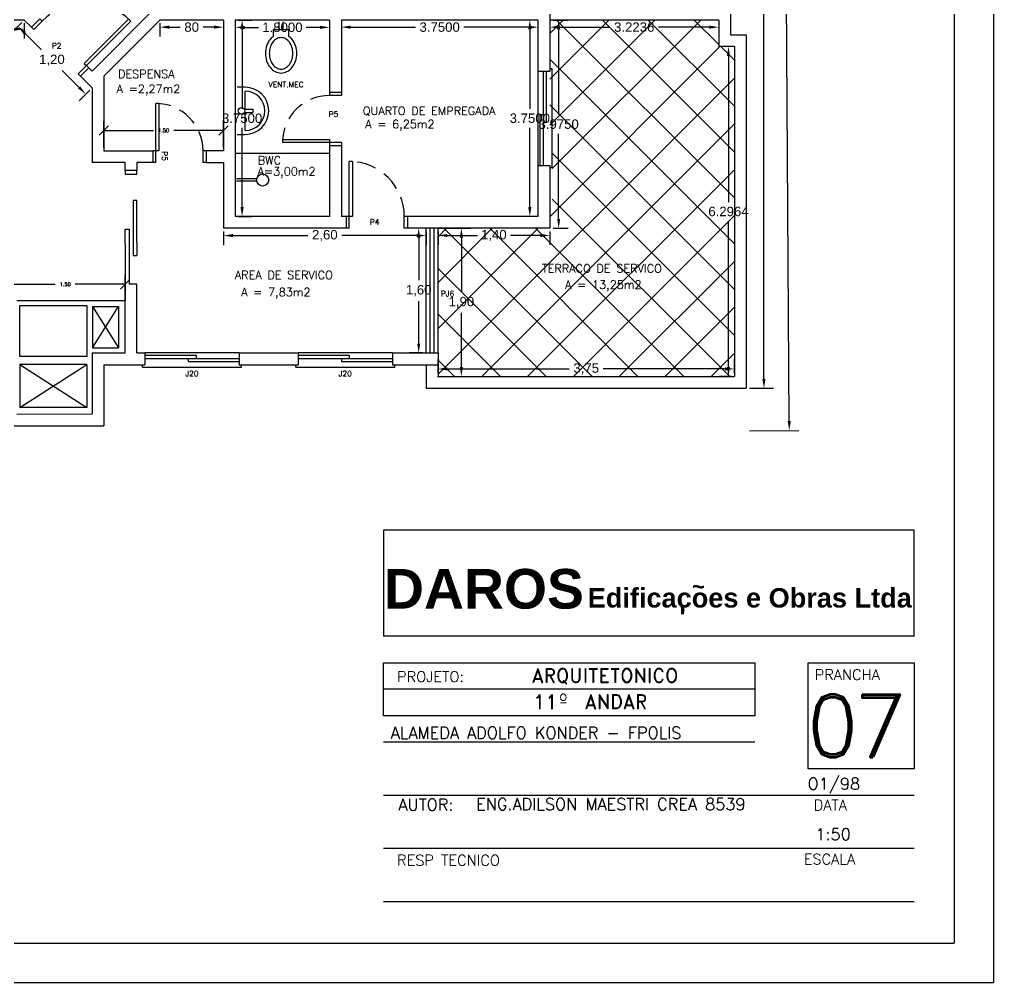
# Model space of a CAD drawing. Header units: millimetres. Extents: x 2200 to 2403, y 2380 to 2511.
# Drawn here: x 2290.43 to 2309.02, y 2379.5 to 2397.88 of the extents above; entities that cross this region are included whole.
import ezdxf

# ---------------------------------------------------------------- set-up
doc = ezdxf.new("R2010")
doc.units = ezdxf.units.MM
doc.linetypes.add('HIDDEN', pattern=[0.375, 0.25, -0.125])
doc.layers.add('ABERTURAS', color=1, linetype='Continuous')
doc.styles.add('ROMAND', font='romand', dxfattribs={"height": 0.1})
doc.styles.add('ROMANS', font='ROMANS.shx', dxfattribs={"height": 0.07})
doc.styles.add('SANSSERIFBOLD', font='sasb____.pfb', dxfattribs={"height": 0.4})
doc.styles.get("Standard").update_dxf_attribs({"font": 'arial.ttf'})
doc.dimstyles.get("Standard").update_dxf_attribs({"dimtxt": 0.18, "dimasz": 0.18, "dimexe": 0.18, "dimexo": 0.0625, "dimgap": 0.09, "dimtad": 0, "dimtih": 1, "dimtoh": 1, "dimdec": 4, "dimzin": 0, "dimdsep": 46, "dimtxsty": 'Standard', "dimcen": 0.09, "dimadec": 0, "dimazin": 0, "dimtfac": 1, "dimtdec": 4, "dimtofl": 0, "dimtmove": 0, "dimatfit": 3, "dimfxl": 1, "dimtolj": 1, "dimtzin": 0, "dimarcsym": 0})

# ---------------------------------------------------------------- blocks, each defined once
blk = doc.blocks.new('*D677')
at = {"color": 0, "lineweight": -2, "transparency": 16777216}
for p, q in [((2298.132, 2393.896), (2297.871, 2393.896)), ((2298.051, 2393.716), (2298.051, 2392.905)), ((2298.051, 2391.697), (2298.051, 2392.508)), ((2298.132, 2391.517), (2297.871, 2391.517))]:
    blk.add_line(p, q, dxfattribs=at)
at = {"color": 0, "transparency": 16777216}
for points in [[(2298.021, 2393.716), (2298.081, 2393.716), (2298.051, 2393.896)], [(2298.021, 2391.697), (2298.081, 2391.697), (2298.051, 2391.517)]]:
    blk.add_solid(points, dxfattribs=at)
at = {"layer": 'DEFPOINTS', "color": 0, "transparency": 16777216}
for p in [(2298.195, 2393.896), (2298.051, 2391.517), (2298.195, 2391.517)]:
    blk.add_point(p, dxfattribs=at)
at = {"color": 0, "transparency": 16777216, "insert": (2298.051, 2392.706), "char_height": 0.18, "attachment_point": 5}
blk.add_mtext('\\A1;1,60', dxfattribs=at)
blk = doc.blocks.new('*D680')
at = {"color": 0, "lineweight": -2, "transparency": 16777216}
for p, q in [((2294.326, 2393.833), (2294.326, 2393.577)), ((2294.506, 2393.757), (2295.935, 2393.757)), ((2298.015, 2393.757), (2296.585, 2393.757)), ((2298.195, 2393.833), (2298.195, 2393.577))]:
    blk.add_line(p, q, dxfattribs=at)
at = {"color": 0, "transparency": 16777216}
for points in [[(2294.506, 2393.787), (2294.506, 2393.727), (2294.326, 2393.757)], [(2298.015, 2393.787), (2298.015, 2393.727), (2298.195, 2393.757)]]:
    blk.add_solid(points, dxfattribs=at)
at = {"layer": 'DEFPOINTS', "color": 0, "transparency": 16777216}
for p in [(2294.326, 2393.896), (2298.195, 2393.896), (2294.326, 2393.757)]:
    blk.add_point(p, dxfattribs=at)
at = {"color": 0, "transparency": 16777216, "insert": (2296.26, 2393.757), "char_height": 0.18, "attachment_point": 5}
blk.add_mtext('\\A1;2,60', dxfattribs=at)
blk = doc.blocks.new('*D684')
at = {"color": 0, "lineweight": -2, "transparency": 16777216}
for p, q in [((2294.551, 2397.808), (2294.551, 2397.551)), ((2296.351, 2397.808), (2296.351, 2397.551)), ((2294.731, 2397.731), (2294.996, 2397.731)), ((2296.171, 2397.731), (2295.906, 2397.731))]:
    blk.add_line(p, q, dxfattribs=at)
at = {"color": 0, "transparency": 16777216}
for points in [[(2294.731, 2397.761), (2294.731, 2397.701), (2294.551, 2397.731)], [(2296.171, 2397.761), (2296.171, 2397.701), (2296.351, 2397.731)]]:
    blk.add_solid(points, dxfattribs=at)
at = {"layer": 'DEFPOINTS', "color": 0, "transparency": 16777216}
for p in [(2294.551, 2397.871), (2296.351, 2397.871), (2294.551, 2397.731)]:
    blk.add_point(p, dxfattribs=at)
at = {"color": 0, "transparency": 16777216, "insert": (2295.451, 2397.731), "char_height": 0.18, "attachment_point": 5}
blk.add_mtext('\\A1;1.8000', dxfattribs=at)
blk = doc.blocks.new('*D690')
at = {"color": 0, "lineweight": -2, "transparency": 16777216}
for p, q in [((2282.745, 2397.808), (2282.745, 2397.519)), ((2290.527, 2397.808), (2290.527, 2397.519)), ((2282.925, 2397.699), (2286.312, 2397.699)), ((2290.347, 2397.699), (2286.959, 2397.699))]:
    blk.add_line(p, q, dxfattribs=at)
at = {"color": 0, "transparency": 16777216}
for points in [[(2282.925, 2397.729), (2282.925, 2397.669), (2282.745, 2397.699)], [(2290.347, 2397.729), (2290.347, 2397.669), (2290.527, 2397.699)]]:
    blk.add_solid(points, dxfattribs=at)
at = {"layer": 'DEFPOINTS', "color": 0, "transparency": 16777216}
for p in [(2282.745, 2397.871), (2290.527, 2397.871), (2290.527, 2397.699)]:
    blk.add_point(p, dxfattribs=at)
at = {"color": 0, "transparency": 16777216, "insert": (2286.636, 2397.699), "char_height": 0.18, "attachment_point": 5}
blk.add_mtext('\\A1;5,20', dxfattribs=at)
blk = doc.blocks.new('*D707')
at = {"color": 0, "lineweight": -2, "transparency": 16777216}
for p, q in [((2290.482, 2397.826), (2290.279, 2397.623)), ((2290.534, 2397.623), (2290.855, 2397.302)), ((2291.572, 2396.584), (2291.251, 2396.905)), ((2291.776, 2396.533), (2291.572, 2396.33))]:
    blk.add_line(p, q, dxfattribs=at)
at = {"color": 0, "transparency": 16777216}
for points in [[(2290.555, 2397.644), (2290.512, 2397.602), (2290.406, 2397.75)], [(2291.593, 2396.606), (2291.551, 2396.563), (2291.699, 2396.457)]]:
    blk.add_solid(points, dxfattribs=at)
at = {"layer": 'DEFPOINTS', "color": 0, "transparency": 16777216}
for p in [(2290.527, 2397.871), (2290.406, 2397.75), (2291.82, 2396.577)]:
    blk.add_point(p, dxfattribs=at)
at = {"color": 0, "transparency": 16777216, "insert": (2291.053, 2397.104), "char_height": 0.18, "attachment_point": 5}
blk.add_mtext('\\A1;1,20', dxfattribs=at)
blk = doc.blocks.new('P80D')
at = {"color": 1}
for p, q in [((0, 0.88), (0, 0.84)), ((0.15, 0.88), (0.15, 0.84)), ((0, 0.84), (0.15, 0.84)), ((0, 0.04), (0, 0)), ((0, 0.04), (0.15, 0.04)), ((0.95, 0.08), (0.15, 0.08)), ((0.15, 0.08), (0.15, 0.04)), ((0.15, 0.04), (0.95, 0.04)), ((0.15, 0.04), (0.15, 0))]:
    blk.add_line(p, q, dxfattribs=at)
at = {"color": 1, "linetype": 'HIDDEN'}
blk.add_arc((0.15, 0.04), 0.8, 0, 89.8748, dxfattribs=at)
blk = doc.blocks.new('*D647')
at = {"color": 0, "lineweight": -2, "transparency": 16777216}
for p, q in [((2294.614, 2397.871), (2294.862, 2397.871)), ((2294.682, 2397.691), (2294.682, 2396.177)), ((2294.682, 2394.301), (2294.682, 2395.814)), ((2294.614, 2394.121), (2294.862, 2394.121))]:
    blk.add_line(p, q, dxfattribs=at)
at = {"color": 0, "transparency": 16777216}
for points in [[(2294.652, 2397.691), (2294.712, 2397.691), (2294.682, 2397.871)], [(2294.652, 2394.301), (2294.712, 2394.301), (2294.682, 2394.121)]]:
    blk.add_solid(points, dxfattribs=at)
at = {"layer": 'DEFPOINTS', "color": 0, "transparency": 16777216}
for p in [(2294.551, 2397.871), (2294.682, 2397.871), (2294.551, 2394.121)]:
    blk.add_point(p, dxfattribs=at)
at = {"color": 0, "transparency": 16777216, "insert": (2294.682, 2395.996), "char_height": 0.18, "attachment_point": 5}
blk.add_mtext('\\A1;3.7500', dxfattribs=at)
blk = doc.blocks.new('VASO')
at = {"color": 4}
for p, q in [((-0.1, 0), (0, 0)), ((-0.1, -0.05), (0, -0.05))]:
    blk.add_line(p, q, dxfattribs=at)
for points in [[(-0.498, 0.159, 0.088923), (-0.577, 0.116, 0.104957), (-0.632, 0.049, 0.120011), (-0.65, -0.025, 0.120011), (-0.632, -0.099, 0.104957), (-0.577, -0.166, 0.088923), (-0.498, -0.209, 0.080167), (-0.4, -0.225, 0.080167), (-0.302, -0.209, 0.088923), (-0.223, -0.166, 0.068475), (-0.184, -0.125), (-0.1, -0.125), (-0.1, 0.075), (-0.184, 0.075, 0.068475), (-0.223, 0.116, 0.088923), (-0.302, 0.159, 0.080167), (-0.4, 0.175, 0.080167)], [(-0.6, -0.025, 0.126822), (-0.586, -0.08, 0.10607), (-0.541, -0.131, 0.085783), (-0.479, -0.163, 0.075445), (-0.4, -0.175, 0.075445), (-0.321, -0.163, 0.085783), (-0.259, -0.131, 0.10607), (-0.214, -0.08, 0.126822), (-0.2, -0.025, 0.126822), (-0.214, 0.03, 0.10607), (-0.259, 0.081, 0.085783), (-0.321, 0.113, 0.075445), (-0.4, 0.125, 0.075445), (-0.479, 0.113, 0.085783), (-0.541, 0.081, 0.10607), (-0.586, 0.03, 0.126822)]]:
    blk.add_lwpolyline(points, format="xyb", close=True, dxfattribs=at)
blk = doc.blocks.new('CH')
at = {"color": 4}
for p, q in [((-0.255, -0.001), (0, 0)), ((-0.255, -0.031), (0, -0.03))]:
    blk.add_line(p, q, dxfattribs=at)
blk.add_circle((-0.331, -0.016), 0.0772, dxfattribs=at)
blk = doc.blocks.new('LAV')
at = {"color": 4}
for p, q in [((0.28, 0.09), (0.28, 0.2)), ((0.28, 0.2), (0.32, 0.2)), ((0.32, 0.09), (0.32, 0.2)), ((0, 0.1), (0, 0)), ((0.28, 0.1), (0.05, 0.1)), ((0.55, 0.1), (0.32, 0.1)), ((0.6, 0), (0.6, 0.1))]:
    blk.add_line(p, q, dxfattribs=at)
blk.add_circle((0.3, 0.054), 0.0409, dxfattribs=at)
for radius in [0.3, 0.25]:
    blk.add_arc((0.3, 0.1), radius, 0, 180, dxfattribs=at)
blk = doc.blocks.new('J120')
at = {"color": 4}
for p, q in [((1.2, 0), (0, 0)), ((-0.03, -0.18), (-0.03, -0.15)), ((-0.03, -0.18), (1.23, -0.18)), ((1.23, -0.18), (1.23, -0.15))]:
    blk.add_line(p, q, dxfattribs=at)
at = {"color": 1}
for p, q in [((0, -0.03), (0.65, -0.03)), ((0, -0.07), (1.2, -0.07)), ((0.55, -0.07), (0.55, -0.11)), ((0.55, -0.11), (1.2, -0.11)), ((0.65, -0.03), (0.65, -0.07))]:
    blk.add_line(p, q, dxfattribs=at)
blk = doc.blocks.new('P70E')
at = {"color": 1}
for p, q in [((0, 0.78), (0, 0.74)), ((0.15, 0.78), (0.15, 0.74)), ((0.15, 0.74), (0, 0.74)), ((-0.7, 0.08), (0, 0.08)), ((-0.7, 0.08), (-0.7, 0.04)), ((0, 0.04), (-0.7, 0.04)), ((0, 0.08), (0, 0.04)), ((0.15, 0.04), (0, 0.04)), ((0, 0.04), (0, 0)), ((0.15, 0.04), (0.15, 0))]:
    blk.add_line(p, q, dxfattribs=at)
at = {"color": 1, "linetype": 'HIDDEN'}
blk.add_arc((0, 0.04), 0.7, 90, 180, dxfattribs=at)
blk = doc.blocks.new('P60E')
at = {"color": 1}
for p, q in [((0, 0.68), (0, 0.64)), ((0.15, 0.64), (0, 0.64)), ((0.15, 0.68), (0.15, 0.64)), ((-0.6, 0.08), (0, 0.08)), ((-0.6, 0.08), (-0.6, 0.04)), ((0, 0.04), (-0.6, 0.04)), ((0, 0.08), (0, 0.04)), ((0, 0.04), (0, 0)), ((0.15, 0.04), (0, 0.04)), ((0.15, 0.04), (0.15, 0))]:
    blk.add_line(p, q, dxfattribs=at)
at = {"color": 1, "linetype": 'HIDDEN'}
blk.add_arc((0, 0.04), 0.6, 90, 180, dxfattribs=at)
blk = doc.blocks.new('*D708')
at = {"color": 0, "lineweight": -2, "transparency": 16777216}
for p, q in [((2296.576, 2397.808), (2296.576, 2397.555)), ((2300.326, 2397.808), (2300.326, 2397.555)), ((2296.756, 2397.735), (2297.988, 2397.735)), ((2300.146, 2397.735), (2298.914, 2397.735))]:
    blk.add_line(p, q, dxfattribs=at)
at = {"color": 0, "transparency": 16777216}
for points in [[(2296.756, 2397.765), (2296.756, 2397.705), (2296.576, 2397.735)], [(2300.146, 2397.765), (2300.146, 2397.705), (2300.326, 2397.735)]]:
    blk.add_solid(points, dxfattribs=at)
at = {"layer": 'DEFPOINTS', "color": 0, "transparency": 16777216}
for p in [(2296.576, 2397.871), (2300.326, 2397.871), (2300.326, 2397.735)]:
    blk.add_point(p, dxfattribs=at)
at = {"color": 0, "transparency": 16777216, "insert": (2298.451, 2397.735), "char_height": 0.18, "attachment_point": 5}
blk.add_mtext('\\A1;3.7500', dxfattribs=at)
blk = doc.blocks.new('*D709')
at = {"color": 0, "lineweight": -2, "transparency": 16777216}
for p, q in [((2300.264, 2397.871), (2299.991, 2397.871)), ((2300.171, 2397.691), (2300.171, 2396.177)), ((2300.171, 2394.301), (2300.171, 2395.814)), ((2300.264, 2394.121), (2299.991, 2394.121))]:
    blk.add_line(p, q, dxfattribs=at)
at = {"color": 0, "transparency": 16777216}
for points in [[(2300.141, 2397.691), (2300.201, 2397.691), (2300.171, 2397.871)], [(2300.141, 2394.301), (2300.201, 2394.301), (2300.171, 2394.121)]]:
    blk.add_solid(points, dxfattribs=at)
at = {"layer": 'DEFPOINTS', "color": 0, "transparency": 16777216}
for p in [(2300.326, 2397.871), (2300.171, 2394.121), (2300.326, 2394.121)]:
    blk.add_point(p, dxfattribs=at)
at = {"color": 0, "transparency": 16777216, "insert": (2300.171, 2395.996), "char_height": 0.18, "attachment_point": 5}
blk.add_mtext('\\A1;3.7500', dxfattribs=at)
blk = doc.blocks.new('*D710')
at = {"color": 0, "lineweight": -2, "transparency": 16777216}
for p, q in [((2293.113, 2397.808), (2293.113, 2397.555)), ((2294.326, 2397.808), (2294.326, 2397.555)), ((2293.293, 2397.735), (2293.501, 2397.735)), ((2294.146, 2397.735), (2293.938, 2397.735))]:
    blk.add_line(p, q, dxfattribs=at)
at = {"color": 0, "transparency": 16777216}
for points in [[(2293.293, 2397.765), (2293.293, 2397.705), (2293.113, 2397.735)], [(2294.146, 2397.765), (2294.146, 2397.705), (2294.326, 2397.735)]]:
    blk.add_solid(points, dxfattribs=at)
at = {"layer": 'DEFPOINTS', "color": 0, "transparency": 16777216}
for p in [(2293.113, 2397.871), (2294.326, 2397.871), (2293.113, 2397.735)]:
    blk.add_point(p, dxfattribs=at)
at = {"color": 0, "transparency": 16777216, "insert": (2293.72, 2397.735), "char_height": 0.18, "attachment_point": 5}
blk.add_mtext('\\A1;80', dxfattribs=at)
blk = doc.blocks.new('*D711')
at = {"color": 0, "lineweight": -2, "transparency": 16777216}
for p, q in [((2300.551, 2397.808), (2300.551, 2397.555)), ((2303.775, 2397.808), (2303.775, 2397.555)), ((2300.731, 2397.735), (2301.699, 2397.735)), ((2303.595, 2397.735), (2302.626, 2397.735))]:
    blk.add_line(p, q, dxfattribs=at)
at = {"color": 0, "transparency": 16777216}
for points in [[(2300.731, 2397.765), (2300.731, 2397.705), (2300.551, 2397.735)], [(2303.595, 2397.765), (2303.595, 2397.705), (2303.775, 2397.735)]]:
    blk.add_solid(points, dxfattribs=at)
at = {"layer": 'DEFPOINTS', "color": 0, "transparency": 16777216}
for p in [(2300.551, 2397.871), (2303.775, 2397.871), (2303.775, 2397.735)]:
    blk.add_point(p, dxfattribs=at)
at = {"color": 0, "transparency": 16777216, "insert": (2302.163, 2397.735), "char_height": 0.18, "attachment_point": 5}
blk.add_mtext('\\A1;3.2236', dxfattribs=at)
blk = doc.blocks.new('*D712')
at = {"color": 0, "lineweight": -2, "transparency": 16777216}
for p, q in [((2304.012, 2397.364), (2303.781, 2397.364)), ((2303.961, 2397.184), (2303.961, 2394.397)), ((2303.961, 2391.247), (2303.961, 2394.034)), ((2304.012, 2391.067), (2303.781, 2391.067))]:
    blk.add_line(p, q, dxfattribs=at)
at = {"color": 0, "transparency": 16777216}
for points in [[(2303.931, 2397.184), (2303.991, 2397.184), (2303.961, 2397.364)], [(2303.931, 2391.247), (2303.991, 2391.247), (2303.961, 2391.067)]]:
    blk.add_solid(points, dxfattribs=at)
at = {"layer": 'DEFPOINTS', "color": 0, "transparency": 16777216}
for p in [(2304.075, 2397.364), (2303.961, 2391.067), (2304.075, 2391.067)]:
    blk.add_point(p, dxfattribs=at)
at = {"color": 0, "transparency": 16777216, "insert": (2303.961, 2394.216), "char_height": 0.18, "attachment_point": 5}
blk.add_mtext('\\A1;6.2964', dxfattribs=at)
blk = doc.blocks.new('*D713')
at = {"color": 0, "lineweight": -2, "transparency": 16777216}
for p, q in [((2300.614, 2397.871), (2300.901, 2397.871)), ((2300.721, 2397.691), (2300.721, 2396.065)), ((2300.721, 2394.076), (2300.721, 2395.701)), ((2300.614, 2393.896), (2300.901, 2393.896))]:
    blk.add_line(p, q, dxfattribs=at)
at = {"color": 0, "transparency": 16777216}
for points in [[(2300.691, 2397.691), (2300.751, 2397.691), (2300.721, 2397.871)], [(2300.691, 2394.076), (2300.751, 2394.076), (2300.721, 2393.896)]]:
    blk.add_solid(points, dxfattribs=at)
at = {"layer": 'DEFPOINTS', "color": 0, "transparency": 16777216}
for p in [(2300.551, 2397.871), (2300.551, 2393.896), (2300.721, 2393.896)]:
    blk.add_point(p, dxfattribs=at)
at = {"color": 0, "transparency": 16777216, "insert": (2300.721, 2395.883), "char_height": 0.18, "attachment_point": 5}
blk.add_mtext('\\A1;3.9750', dxfattribs=at)
blk = doc.blocks.new('*D714')
at = {"color": 0, "lineweight": -2, "transparency": 16777216}
for p, q in [((2298.42, 2393.833), (2298.42, 2393.579)), ((2298.6, 2393.759), (2299.17, 2393.759)), ((2300.371, 2393.759), (2299.8, 2393.759)), ((2300.551, 2393.833), (2300.551, 2393.579))]:
    blk.add_line(p, q, dxfattribs=at)
at = {"color": 0, "transparency": 16777216}
for points in [[(2298.6, 2393.789), (2298.6, 2393.729), (2298.42, 2393.759)], [(2300.371, 2393.789), (2300.371, 2393.729), (2300.551, 2393.759)]]:
    blk.add_solid(points, dxfattribs=at)
at = {"layer": 'DEFPOINTS', "color": 0, "transparency": 16777216}
for p in [(2298.42, 2393.896), (2300.551, 2393.896), (2300.551, 2393.759)]:
    blk.add_point(p, dxfattribs=at)
at = {"color": 0, "transparency": 16777216, "insert": (2299.485, 2393.759), "char_height": 0.18, "attachment_point": 5}
blk.add_mtext('\\A1;1,40', dxfattribs=at)
blk = doc.blocks.new('*D715')
at = {"color": 0, "lineweight": -2, "transparency": 16777216}
for p, q in [((2298.407, 2393.896), (2299.045, 2393.896)), ((2298.865, 2393.716), (2298.865, 2392.68)), ((2298.865, 2391.247), (2298.865, 2392.283)), ((2298.407, 2391.067), (2299.045, 2391.067))]:
    blk.add_line(p, q, dxfattribs=at)
at = {"color": 0, "transparency": 16777216}
for points in [[(2298.835, 2393.716), (2298.895, 2393.716), (2298.865, 2393.896)], [(2298.835, 2391.247), (2298.895, 2391.247), (2298.865, 2391.067)]]:
    blk.add_solid(points, dxfattribs=at)
at = {"layer": 'DEFPOINTS', "color": 0, "transparency": 16777216}
for p in [(2298.345, 2393.896), (2298.345, 2391.067), (2298.865, 2391.067)]:
    blk.add_point(p, dxfattribs=at)
at = {"color": 0, "transparency": 16777216, "insert": (2298.865, 2392.481), "char_height": 0.18, "attachment_point": 5}
blk.add_mtext('\\A1;1,90', dxfattribs=at)
blk = doc.blocks.new('*D716')
at = {"color": 0, "lineweight": -2, "transparency": 16777216}
for p, q in [((2298.42, 2391.13), (2298.42, 2391.392)), ((2304.075, 2391.13), (2304.075, 2391.392)), ((2298.6, 2391.212), (2300.923, 2391.212)), ((2303.895, 2391.212), (2301.572, 2391.212))]:
    blk.add_line(p, q, dxfattribs=at)
at = {"color": 0, "transparency": 16777216}
for points in [[(2298.6, 2391.242), (2298.6, 2391.182), (2298.42, 2391.212)], [(2303.895, 2391.242), (2303.895, 2391.182), (2304.075, 2391.212)]]:
    blk.add_solid(points, dxfattribs=at)
at = {"layer": 'DEFPOINTS', "color": 0, "transparency": 16777216}
for p in [(2298.42, 2391.212), (2298.42, 2391.067), (2304.075, 2391.067)]:
    blk.add_point(p, dxfattribs=at)
at = {"color": 0, "transparency": 16777216, "insert": (2301.247, 2391.212), "char_height": 0.18, "attachment_point": 5}
blk.add_mtext('\\A1;3,75', dxfattribs=at)
blk = doc.blocks.new('*D717')
at = {"color": 0, "lineweight": -2, "transparency": 16777216}
for p, q in [((2304.362, 2410.792), (2304.818, 2410.792)), ((2304.638, 2410.612), (2304.638, 2401.016)), ((2304.638, 2391.022), (2304.638, 2400.619)), ((2304.362, 2390.842), (2304.818, 2390.842))]:
    blk.add_line(p, q, dxfattribs=at)
at = {"color": 0, "transparency": 16777216}
for points in [[(2304.608, 2410.612), (2304.668, 2410.612), (2304.638, 2410.792)], [(2304.608, 2391.022), (2304.668, 2391.022), (2304.638, 2390.842)]]:
    blk.add_solid(points, dxfattribs=at)
at = {"layer": 'DEFPOINTS', "color": 0, "transparency": 16777216}
for p in [(2304.3, 2410.792), (2304.3, 2390.842), (2304.638, 2390.842)]:
    blk.add_point(p, dxfattribs=at)
at = {"color": 0, "transparency": 16777216, "insert": (2304.638, 2400.817), "char_height": 0.18, "attachment_point": 5}
blk.add_mtext('\\A1;13,00', dxfattribs=at)
blk = doc.blocks.new('*D718')
at = {"color": 0, "lineweight": -2, "transparency": 16777216}
for p, q in [((2304.228, 2411.603), (2305.167, 2411.609)), ((2304.988, 2411.427), (2305.053, 2401.021)), ((2305.12, 2390.217), (2305.055, 2400.624)), ((2304.362, 2390.033), (2305.301, 2390.039))]:
    blk.add_line(p, q, dxfattribs=at)
at = {"color": 0, "transparency": 16777216}
for points in [[(2305.018, 2411.428), (2304.958, 2411.427), (2304.987, 2411.607)], [(2305.15, 2390.218), (2305.09, 2390.217), (2305.121, 2390.037)]]:
    blk.add_solid(points, dxfattribs=at)
at = {"layer": 'DEFPOINTS', "color": 0, "transparency": 16777216}
for p in [(2304.165, 2411.602), (2304.3, 2390.032), (2305.121, 2390.037)]:
    blk.add_point(p, dxfattribs=at)
at = {"color": 0, "transparency": 16777216, "insert": (2305.054, 2400.822), "char_height": 0.18, "attachment_point": 5}
blk.add_mtext('\\A1;14,28', dxfattribs=at)
blk = doc.blocks.new('*D720')
at = {"layer": 'ABERTURAS', "color": 1, "lineweight": -2, "transparency": 16777216}
for p, q in [((2292.045, 2395.44), (2292.045, 2395.943)), ((2294.326, 2395.44), (2294.326, 2395.943)), ((2291.955, 2395.673), (2292.135, 2395.853)), ((2292.045, 2395.763), (2292.994, 2395.763)), ((2294.326, 2395.763), (2293.377, 2395.763)), ((2294.236, 2395.673), (2294.416, 2395.853))]:
    blk.add_line(p, q, dxfattribs=at)
at = {"layer": 'DEFPOINTS', "color": 0, "transparency": 16777216}
for p in [(2294.326, 2395.763), (2292.045, 2395.377), (2294.326, 2395.377)]:
    blk.add_point(p, dxfattribs=at)
at = {"layer": 'ABERTURAS', "color": 1, "transparency": 16777216, "insert": (2293.185, 2395.763), "char_height": 0.07, "attachment_point": 5, "style": 'ROMANS'}
blk.add_mtext('\\A1;1.50', dxfattribs=at)
blk = doc.blocks.new('*D724')
at = {"color": 1, "lineweight": -2, "transparency": 16777216}
for p, q in [((2290.162, 2392.578), (2290.162, 2393.007)), ((2292.451, 2392.578), (2292.451, 2393.007)), ((2290.072, 2392.737), (2290.252, 2392.917)), ((2290.162, 2392.827), (2291.115, 2392.827)), ((2292.451, 2392.827), (2291.498, 2392.827)), ((2292.361, 2392.737), (2292.541, 2392.917))]:
    blk.add_line(p, q, dxfattribs=at)
at = {"layer": 'DEFPOINTS', "color": 0, "transparency": 16777216}
for p in [(2292.451, 2392.827), (2290.162, 2392.515), (2292.451, 2392.515)]:
    blk.add_point(p, dxfattribs=at)
at = {"color": 1, "transparency": 16777216, "insert": (2291.307, 2392.827), "char_height": 0.07, "attachment_point": 5, "style": 'ROMANS'}
blk.add_mtext('\\A1;1.50', dxfattribs=at)

msp = doc.modelspace()

# ---------------------------------------------------------------- linework, layer by layer
at = {"color": 1}
for p, q in [((2309.01768, 2416.0101), (2309.01768, 2379.50163)), ((2298.26973, 2391.51734), (2298.26973, 2393.89551)), ((2298.34473, 2391.51734), (2298.34473, 2393.89551)), ((2290.38705, 2392.51549), (2292.45114, 2392.51549)), ((2290.44313, 2392.42438), (2291.71813, 2392.42438)), ((2290.44313, 2391.44938), (2290.44313, 2392.42438)), ((2291.71813, 2392.42438), (2291.71813, 2391.44938)), ((2291.71813, 2391.44938), (2290.44313, 2391.44938)), ((2262.81768, 2379.50163), (2309.01768, 2379.50163))]:
    msp.add_line(p, q, dxfattribs=at)
for p, q in [((2308.26768, 2415.2601), (2308.26768, 2380.25163)), ((2300.55114, 2398.09551), (2300.55114, 2396.89551)), ((2290.52653, 2397.87051), (2283.26973, 2397.87051)), ((2294.32614, 2397.87051), (2293.11292, 2397.87051)), ((2296.35114, 2397.87051), (2294.55114, 2397.87051)), ((2300.32614, 2397.87051), (2296.57614, 2397.87051)), ((2300.32614, 2397.87051), (2300.32614, 2396.89551)), ((2296.57614, 2396.49051), (2296.35114, 2396.49051)), ((2296.57614, 2395.47051), (2296.35114, 2395.47051)), ((2300.32614, 2395.09551), (2300.32614, 2394.12051)), ((2300.55114, 2395.09551), (2300.55114, 2393.89551)), ((2296.35114, 2394.12051), (2294.55114, 2394.12051)), ((2296.66614, 2394.12051), (2296.57614, 2394.12051)), ((2300.32614, 2394.12051), (2297.83614, 2394.12051)), ((2296.66614, 2393.89551), (2294.32614, 2393.89551)), ((2300.55114, 2393.89551), (2297.83614, 2393.89551)), ((2307.5035, 2386.11158), (2297.3785, 2386.11158)), ((2297.3785, 2385.60533), (2304.466, 2385.60533)), ((2297.3785, 2384.59283), (2297.3785, 2385.60533)), ((2304.466, 2385.60533), (2304.466, 2384.59283)), ((2305.4785, 2385.60533), (2307.5035, 2385.60533)), ((2305.4785, 2383.58033), (2305.4785, 2385.60533)), ((2307.5035, 2385.60533), (2307.5035, 2383.58033)), ((2304.466, 2385.09908), (2297.3785, 2385.09908)), ((2304.466, 2384.59283), (2297.3785, 2384.59283)), ((2307.5035, 2383.58033), (2305.4785, 2383.58033)), ((2297.3785, 2381.04908), (2307.5035, 2381.04908)), ((2265.06768, 2380.25163), (2308.26768, 2380.25163))]:
    msp.add_line(p, q)
at = {"color": 2}
for p, q in [((2303.99973, 2404.04594), (2303.99973, 2397.58873)), ((2303.77473, 2397.87051), (2300.55114, 2397.87051)), ((2303.77473, 2397.87051), (2303.77473, 2397.36373)), ((2303.99973, 2397.58873), (2304.29973, 2397.58873)), ((2304.29973, 2397.58873), (2304.29973, 2390.84234)), ((2304.07473, 2397.36373), (2303.77473, 2397.36373)), ((2304.07473, 2397.36373), (2304.07473, 2391.06734)), ((2298.19473, 2391.29234), (2298.19473, 2390.84234)), ((2298.41973, 2391.29234), (2298.41973, 2391.06734)), ((2298.41973, 2391.06734), (2304.07473, 2391.06734)), ((2298.19473, 2390.84234), (2304.29973, 2390.84234))]:
    msp.add_line(p, q, dxfattribs=at)
at = {"color": 7}
for p, q in [((2293.01973, 2398.09551), (2291.81973, 2396.89551)), ((2290.52653, 2397.87051), (2290.66361, 2397.73344)), ((2290.66361, 2397.73344), (2290.82271, 2397.89253)), ((2293.11292, 2397.87051), (2292.04473, 2396.80232)), ((2294.32614, 2397.87051), (2294.32614, 2395.37732)), ((2294.55114, 2397.87051), (2294.55114, 2394.12051)), ((2296.35114, 2397.87051), (2296.35114, 2396.49051)), ((2296.57614, 2397.87051), (2296.57614, 2396.49051)), ((2291.81973, 2396.89551), (2291.97883, 2397.05461)), ((2291.59699, 2396.80005), (2291.75609, 2396.95915)), ((2291.75609, 2396.95915), (2291.81973, 2396.89551)), ((2300.32614, 2396.89551), (2300.55114, 2396.89551)), ((2291.59699, 2396.80005), (2291.81973, 2396.57732)), ((2292.04473, 2396.80232), (2292.04473, 2395.47111)), ((2291.81973, 2396.57732), (2291.81973, 2396.48732)), ((2292.04473, 2395.46732), (2292.04473, 2395.37732)), ((2292.04473, 2395.37732), (2292.97614, 2395.37732)), ((2294.32614, 2395.37732), (2293.99614, 2395.37732)), ((2296.35114, 2395.47051), (2296.35114, 2394.12051)), ((2296.57614, 2395.47051), (2296.57614, 2394.12051)), ((2293.99614, 2395.15232), (2294.32614, 2395.15232)), ((2294.32614, 2395.15232), (2294.32614, 2393.89551)), ((2300.32614, 2395.09551), (2300.55114, 2395.09551)), ((2296.66614, 2394.12051), (2296.66614, 2393.89551)), ((2297.83614, 2394.12051), (2297.83614, 2393.89551)), ((2291.81973, 2391.51734), (2292.45114, 2391.51734)), ((2291.81973, 2391.51734), (2291.81973, 2390.3525)), ((2292.67614, 2391.51734), (2292.82354, 2391.51734)), ((2292.82354, 2391.51734), (2292.82354, 2391.29234)), ((2294.62756, 2391.51734), (2295.75226, 2391.51734)), ((2294.62756, 2391.51734), (2294.62756, 2391.29234)), ((2295.75226, 2391.51734), (2295.75226, 2391.29234)), ((2297.55226, 2391.51734), (2298.41973, 2391.51734)), ((2297.55226, 2391.51734), (2297.55226, 2391.29234)), ((2298.41973, 2391.51734), (2298.41973, 2391.29234)), ((2290.44313, 2390.47736), (2291.71813, 2391.29938)), ((2290.44313, 2391.29938), (2291.71813, 2390.47736)), ((2292.04473, 2391.29234), (2292.04473, 2390.12767)), ((2292.04473, 2391.29234), (2292.82354, 2391.29234)), ((2294.62756, 2391.29234), (2295.75226, 2391.29234)), ((2297.55226, 2391.29234), (2298.41973, 2391.29234)), ((2290.38705, 2390.35141), (2291.81973, 2390.3525)), ((2290.02241, 2390.12613), (2292.04473, 2390.12767))]:
    msp.add_line(p, q, dxfattribs=at)
at = {"color": 8}
for p, q in [((2300.55114, 2395.86593), (2302.55573, 2397.87051)), ((2300.55114, 2396.74097), (2301.68069, 2397.87051)), ((2300.55114, 2397.61602), (2300.80564, 2397.87051)), ((2300.59614, 2395.03588), (2303.43078, 2397.87051)), ((2304.07473, 2394.47666), (2300.68087, 2397.87051)), ((2304.07473, 2395.3517), (2301.55592, 2397.87051)), ((2304.07473, 2396.22675), (2302.43096, 2397.87051)), ((2303.77473, 2397.40179), (2303.306, 2397.87051)), ((2300.55114, 2394.11584), (2303.79904, 2397.36373)), ((2304.07473, 2397.10179), (2303.81279, 2397.36373)), ((2304.07473, 2393.60161), (2300.55114, 2397.1252)), ((2298.41973, 2391.10938), (2304.07473, 2396.76438)), ((2304.07473, 2392.72657), (2300.55114, 2396.25015)), ((2299.25273, 2391.06734), (2304.07473, 2395.88933)), ((2304.07473, 2391.85152), (2300.59614, 2395.33011)), ((2300.12777, 2391.06734), (2304.07473, 2395.01429)), ((2303.98387, 2391.06734), (2300.59614, 2394.45506)), ((2301.00282, 2391.06734), (2304.07473, 2394.13924)), ((2298.41973, 2391.98442), (2300.33082, 2393.89551)), ((2298.41973, 2392.85946), (2299.45578, 2393.89551)), ((2298.41973, 2393.73451), (2298.58073, 2393.89551)), ((2301.35874, 2391.06734), (2298.53056, 2393.89551)), ((2302.23378, 2391.06734), (2299.4056, 2393.89551)), ((2303.10883, 2391.06734), (2300.28065, 2393.89551)), ((2300.48369, 2391.06734), (2298.41973, 2393.1313)), ((2301.87786, 2391.06734), (2304.07473, 2393.2642)), ((2302.75291, 2391.06734), (2304.07473, 2392.38915)), ((2299.60865, 2391.06734), (2298.41973, 2392.25626)), ((2303.62795, 2391.06734), (2304.07473, 2391.51411)), ((2298.7336, 2391.06734), (2298.41973, 2391.38121))]:
    msp.add_line(p, q, dxfattribs=at)
at = {"color": 255}
msp.add_line((2293.99614, 2395.37732), (2293.99614, 2395.15232), dxfattribs=at)
at = {"color": 4}
for p, q in [((2296.35114, 2395.32051), (2294.55114, 2395.32051)), ((2298.19473, 2391.51734), (2298.19473, 2393.89551)), ((2298.41973, 2391.51734), (2298.41973, 2393.89551)), ((2291.82928, 2392.40595), (2292.32247, 2392.40595)), ((2291.82928, 2392.40595), (2291.82928, 2391.61528)), ((2292.32247, 2392.40595), (2292.32247, 2391.61566)), ((2291.82928, 2391.61528), (2292.32247, 2391.61566)), ((2291.71813, 2391.29938), (2290.44313, 2391.29938)), ((2290.44313, 2391.29938), (2290.44313, 2390.47736)), ((2291.71813, 2391.29938), (2291.71813, 2390.47736)), ((2291.71813, 2390.47736), (2290.44313, 2390.47736)), ((2307.5035, 2388.13658), (2297.3785, 2388.13658)), ((2297.3785, 2388.13658), (2297.3785, 2386.11158)), ((2307.5035, 2386.11158), (2307.5035, 2388.13658)), ((2304.466, 2384.08658), (2297.3785, 2384.08658)), ((2307.5035, 2383.07408), (2297.3785, 2383.07408)), ((2307.5035, 2382.06158), (2297.3785, 2382.06158))]:
    msp.add_line(p, q, dxfattribs=at)
at = {"layer": 'ABERTURAS', "color": 7}
for p, q in [((2291.81973, 2396.48732), (2291.81973, 2396.09127)), ((2291.81973, 2396.09127), (2291.81973, 2395.15232)), ((2292.97614, 2395.37732), (2292.97614, 2395.15232)), ((2292.45114, 2395.15232), (2291.81973, 2395.15232)), ((2292.45114, 2395.00232), (2292.45114, 2395.15232)), ((2292.67614, 2395.00232), (2292.45114, 2395.00232)), ((2292.45114, 2395.00232), (2292.45114, 2394.92732)), ((2292.97614, 2395.15232), (2292.67614, 2395.15232)), ((2292.67614, 2395.15232), (2292.67614, 2395.00232)), ((2292.67614, 2394.92732), (2292.67614, 2395.00232)), ((2292.45114, 2394.92732), (2292.60114, 2394.92732)), ((2292.60114, 2394.92732), (2292.67614, 2394.92732)), ((2292.67614, 2394.42651), (2292.60114, 2394.42651)), ((2292.60114, 2394.42651), (2292.60114, 2393.37651)), ((2292.67614, 2393.62468), (2292.67614, 2394.42651)), ((2292.45114, 2393.60396), (2292.45114, 2393.87732)), ((2292.45114, 2393.87732), (2292.52614, 2393.87732)), ((2292.52614, 2393.87732), (2292.52614, 2392.82732)), ((2292.45114, 2393.60396), (2292.45114, 2392.51549)), ((2292.67614, 2393.62468), (2292.67614, 2393.37651)), ((2292.60114, 2393.37651), (2292.67614, 2393.37651)), ((2292.45114, 2391.51734), (2292.45114, 2392.83302)), ((2292.67614, 2392.83302), (2292.52614, 2392.83302)), ((2292.67614, 2391.51734), (2292.67614, 2392.83302)), ((2291.82928, 2391.61528), (2292.32247, 2392.40595)), ((2291.82928, 2392.40595), (2292.32247, 2391.61566))]:
    msp.add_line(p, q, dxfattribs=at)

# ---------------------------------------------------------------- block references
at = {"color": 7, "xscale": 1.5, "yscale": 1.5, "zscale": 1.5}
for name, p, rotation in [('P80D', (2291.59699, 2396.80005), 44.99999999999951), ('VASO', (2295.38822, 2397.8346), 90), ('J120', (2300.32614, 2395.09551), 90), ('LAV', (2294.58957, 2396.58826), 270), ('CH', (2294.57761, 2394.79319), 180)]:
    msp.add_blockref(name, p, dxfattribs=dict(at, rotation=rotation))
at = {"color": 8, "xscale": 1.5, "yscale": 1.5, "zscale": 1.5}
msp.add_blockref('P60E', (2296.35114, 2395.47051), dxfattribs=at)
at = {"color": 8, "xscale": 1.5, "yscale": 1.5, "zscale": 1.5, "rotation": 270}
for name, p in [('P60E', (2292.97614, 2395.37732)), ('P70E', (2296.66614, 2394.12051))]:
    msp.add_blockref(name, p, dxfattribs=at)
at = {"color": 7, "xscale": 1.5, "yscale": 1.5, "zscale": 1.5}
for p in [(2292.82756, 2391.51734), (2295.75226, 2391.51734)]:
    msp.add_blockref('J120', p, dxfattribs=at)

# ---------------------------------------------------------------- texts
at = {"color": 1}
for s, height, style, p in [('P2', 0.105, 'ROMANS', (2291.0515, 2397.32707)), ('DESPENSA', 0.1575, 'ROMANS', (2292.31441, 2396.76161)), ('A =2,27m2', 0.1575, 'ROMANS', (2292.28811, 2396.4795)), ('P5', 0.105, 'ROMANS', (2296.33323, 2396.02197)), ('QUARTO DE EMPREGADA', 0.1575, 'ROMANS', (2296.98438, 2396.05938)), ('A = 6,25m2', 0.1575, 'ROMANS', (2297.03094, 2395.8064)), ('BWC', 0.1575, 'ROMANS', (2294.97958, 2395.11489)), ('A=3,00m2', 0.1575, 'ROMANS', (2294.97647, 2394.90328)), ('P4', 0.105, 'ROMANS', (2297.11962, 2393.963)), ('TERRACO DE SERVICO', 0.1575, 'ROMANS', (2300.40293, 2393.05169)), ('AREA DE SERVICO', 0.1575, 'ROMANS', (2294.54338, 2392.92693)), ('A = 7,83m2', 0.1575, 'ROMANS', (2294.66442, 2392.59951)), ('A = 13,25m2', 0.1575, 'ROMANS', (2300.84496, 2392.74152)), ('PJ6', 0.105, 'ROMANS', (2298.47222, 2392.59559)), ('J20', 0.105, 'ROMANS', (2293.59912, 2391.07102)), ('J20', 0.105, 'ROMANS', (2296.52241, 2391.07102)), ('DAROS ', 0.756, 'SANSSERIFBOLD', (2297.38931, 2386.63809)), ('Edificacoes e Obras Ltda', 0.37044, 'SANSSERIFBOLD', (2301.27594, 2386.65827)), ('~', 0.3, 'SANSSERIFBOLD', (2303.26526, 2386.91096)), ("'", 0.375, 'SANSSERIFBOLD', (2303.02342, 2386.28934)), ('PROJETO:', 0.2025, 'ROMAND', (2297.63874, 2385.23762)), ('ARQUITETONICO', 0.27, 'ROMAND', (2300.20597, 2385.22604)), ('PRANCHA', 0.2025, 'ROMAND', (2305.60737, 2385.2759)), ('11', 0.27, 'ROMAND', (2300.23718, 2384.72578)), ('o', 0.189, 'ROMAND', (2300.73254, 2384.88349)), ('ANDAR', 0.27, 'ROMAND', (2301.21695, 2384.72578)), ('0', 1.2, 'ROMAND', (2305.43548, 2383.80007)), ('7', 1.2, 'ROMAND', (2306.35822, 2383.80007)), ('-', 0.135, 'ROMAND', (2300.73503, 2384.7792)), ('ALAMEDA ADOLFO KONDER - FPOLIS', 0.225, 'ROMAND', (2297.51816, 2384.15473)), ('O1/98', 0.225, 'ROMAND', (2305.46967, 2383.18288)), ('AUTOR:', 0.225, 'ROMAND', (2297.66404, 2382.782)), ('ENG.ADILSON MAESTRI CREA 8539      ', 0.225, 'ROMAND', (2299.14711, 2382.79415)), ('DATA', 0.2025, 'ROMAND', (2305.58822, 2382.78738)), ('1:50', 0.225, 'ROMAND', (2305.6192, 2382.21835)), ('RESP TECNICO', 0.2025, 'ROMAND', (2297.63874, 2381.73455)), ('ESCALA', 0.2025, 'ROMAND', (2305.39934, 2381.75519))]:
    msp.add_text(s, height=height, dxfattribs=dict(at, style=style)).set_placement(p)
at = {"color": 8, "style": 'ROMANS'}
msp.add_text('VENT.MEC', height=0.105, dxfattribs=at).set_placement((2295.18509, 2396.58779))
at = {"color": 1, "style": 'ROMANS'}
msp.add_text('P5', height=0.105, rotation=270, dxfattribs=at).set_placement((2293.15356, 2395.36716))

# ---------------------------------------------------------------- dimensions: what is measured, and where the dimension line sits
at = {"color": 7}
for p1, p2, distance, text, picture, middle in [((2304.16534, 2411.60234), (2304.29973, 2390.03234), 0.82137, '14,28', '*D718', (2305.05389, 2400.82245)), ((2304.29973, 2410.79234), (2304.29973, 2390.84234), 0.33794, '13,00', '*D717', (2304.63766, 2400.81734)), ((2282.74473, 2397.87051), (2290.52653, 2397.87051), -0.17161, '5,20', '*D690', (2286.63563, 2397.6989)), ((2291.81973, 2396.57732), (2290.52653, 2397.87051), 0.17012, '1,20', '*D707', (2291.05283, 2397.10362)), ((2294.32614, 2397.87051), (2293.11292, 2397.87051), 0.13536, '80', '*D710', (2293.71953, 2397.73515)), ((2298.19473, 2393.89551), (2294.32614, 2393.89551), 0.13859, '2,60', '*D680', (2296.26043, 2393.75692)), ((2298.19473, 2393.89551), (2298.19473, 2391.51734), -0.14356, '1,60', '*D677', (2298.05116, 2392.70642)), ((2298.34473, 2393.89551), (2298.34473, 2391.06734), 0.5207, '1,90', '*D715', (2298.86542, 2392.48142)), ((2298.41973, 2393.89551), (2300.55114, 2393.89551), -0.13684, '1,40', '*D714', (2299.48543, 2393.75867)), ((2304.07473, 2391.06734), (2298.41973, 2391.06734), -0.14514, '3,75', '*D716', (2301.24723, 2391.21247))]:
    dim = msp.add_aligned_dim(p1=p1, p2=p2, distance=distance, text=text, dimstyle='Standard', dxfattribs=at)
    dim.commit()
    dim.dimension.update_dxf_attribs({"geometry": picture, "text_midpoint": middle})
for p1, p2, distance, picture, middle in [((2294.55114, 2394.12051), (2294.55114, 2397.87051), -0.13047, '*D647', (2294.68162, 2395.99551)), ((2296.35114, 2397.87051), (2294.55114, 2397.87051), 0.13939, '*D684', (2295.45114, 2397.73113)), ((2300.55114, 2397.87051), (2300.55114, 2393.89551), 0.17017, '*D713', (2300.72131, 2395.88301)), ((2300.55114, 2397.87051), (2303.77473, 2397.87051), -0.13536, '*D711', (2302.16293, 2397.73515)), ((2304.07473, 2397.36373), (2304.07473, 2391.06734), -0.11346, '*D712', (2303.96126, 2394.21553))]:
    dim = msp.add_aligned_dim(p1=p1, p2=p2, distance=distance, dimstyle='Standard', dxfattribs=at)
    dim.commit()
    dim.dimension.update_dxf_attribs({"geometry": picture, "text_midpoint": middle})
at = {"color": 8}
for p1, p2, distance, picture, middle in [((2296.57614, 2397.87051), (2300.32614, 2397.87051), -0.13536, '*D708', (2298.45114, 2397.73515)), ((2300.32614, 2397.87051), (2300.32614, 2394.12051), -0.15531, '*D709', (2300.17084, 2395.99551))]:
    dim = msp.add_aligned_dim(p1=p1, p2=p2, distance=distance, dimstyle='Standard', dxfattribs=at)
    dim.commit()
    dim.dimension.update_dxf_attribs({"geometry": picture, "text_midpoint": middle})
at = {"color": 1}
dim = msp.add_linear_dim(base=(2292.45114, 2392.82732), p1=(2290.16205, 2392.51549), p2=(2292.45114, 2392.51549), text='1.50', dimstyle='Standard', override={"dimasz": 0, "dimtih": 0, "dimtoh": 0, "dimdec": 2, "dimtxsty": 'ROMANS', "dimtsz": 0.09, "dimclrd": 1, "dimclre": 1, "dimclrt": 1, "dimtdec": 2, "dimtix": 1, "dimtmove": 2}, dxfattribs=at)
dim.commit()
dim.dimension.update_dxf_attribs({"geometry": '*D724', "text_midpoint": (2291.30659, 2392.82732)})
at = {"layer": 'ABERTURAS', "color": 7}
dim = msp.add_linear_dim(base=(2294.32614, 2395.76285), p1=(2292.04473, 2395.37732), p2=(2294.32614, 2395.37732), text='1.50', dimstyle='Standard', override={"dimasz": 0, "dimtih": 0, "dimtoh": 0, "dimdec": 2, "dimtxsty": 'ROMANS', "dimtsz": 0.09, "dimclrd": 1, "dimclre": 1, "dimclrt": 1, "dimtdec": 2, "dimtix": 1, "dimtmove": 2}, dxfattribs=at)
dim.commit()
dim.dimension.update_dxf_attribs({"geometry": '*D720', "text_midpoint": (2293.18543, 2395.76285)})

doc.saveas('drawing.dxf')
